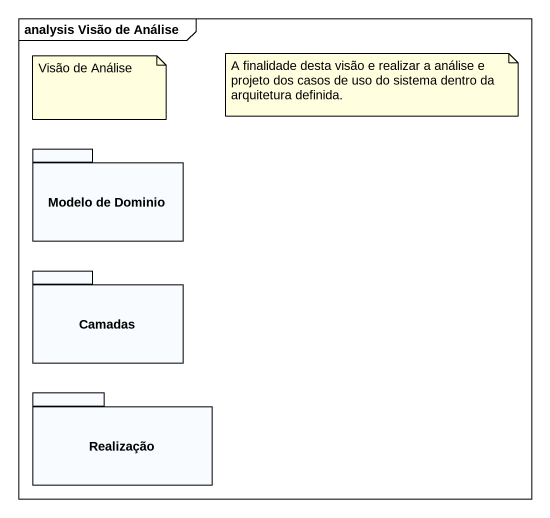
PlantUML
@startuml
mainframe analysis Visão de Análise
package "Modelo de Dominio" as Modelo_de_Dominio {
}
package Camadas {
}
package Realização {
}
note as N1
  Visão de Análise
end note
note as N2
  A finalidade desta visão e realizar a análise e projeto dos casos de uso do sistema dentro da arquitetura definida.
end note
@enduml
